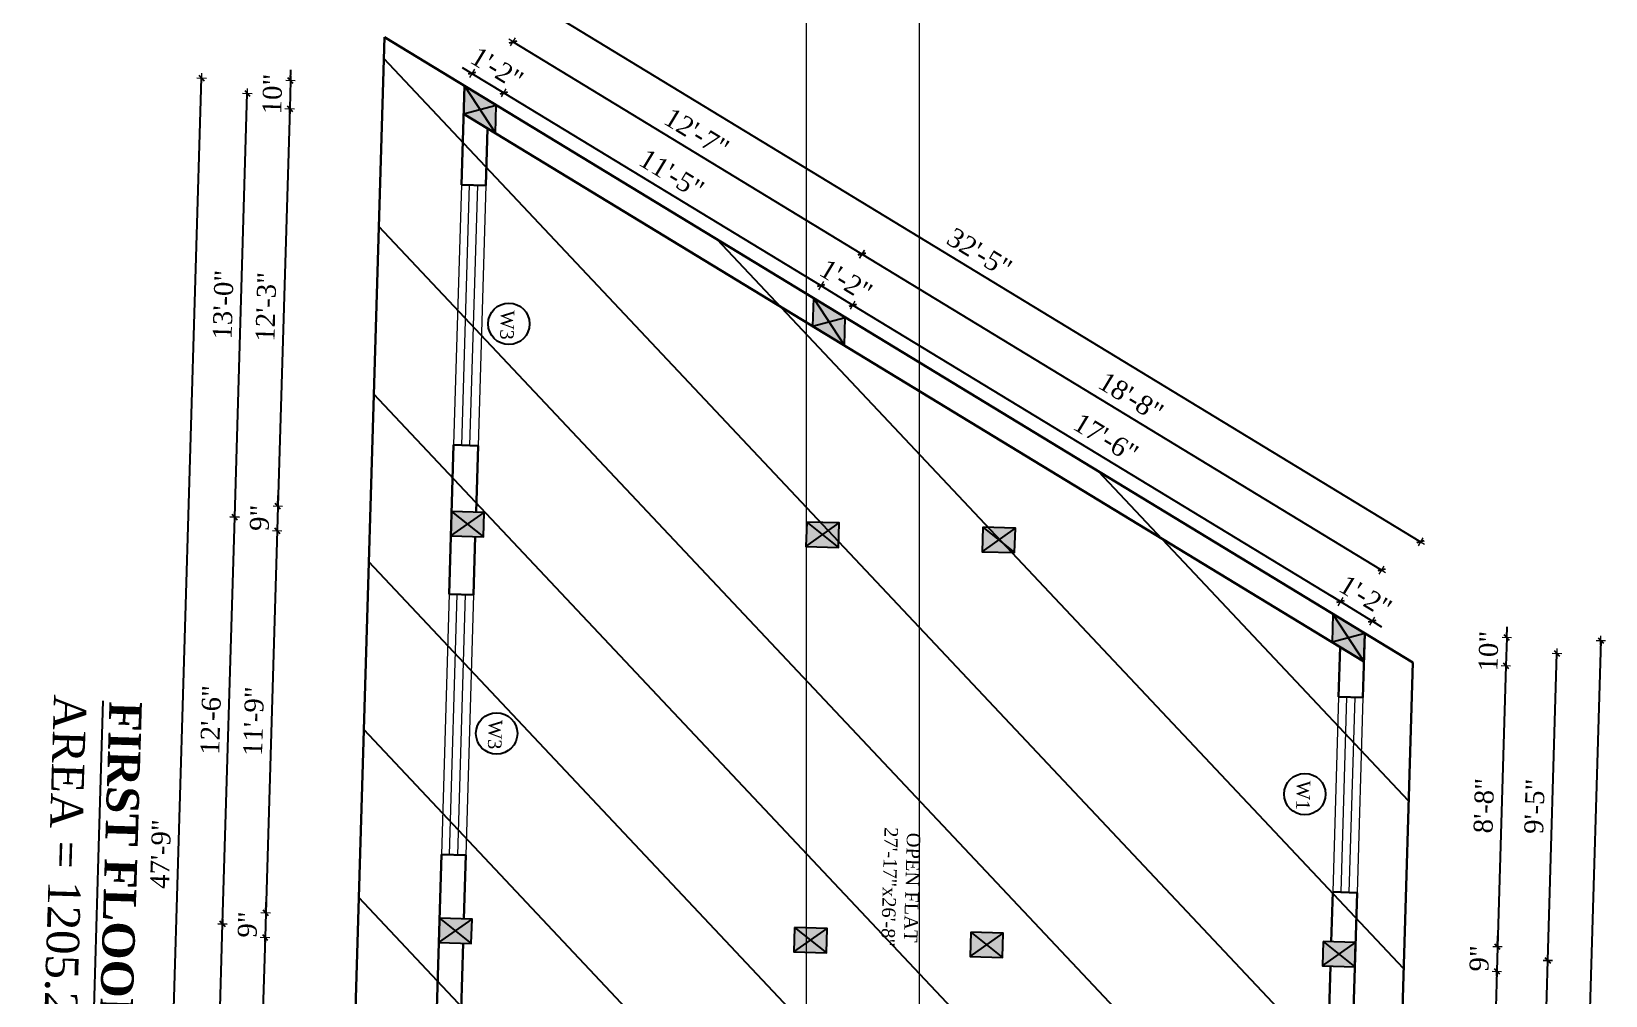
# Model space of a CAD drawing. Header units: inches. Extents: x 4069 to 291496, y -47643 to 12535.
# Drawn here: x 145226 to 145807, y -19491 to -19135 of the extents above; entities that cross this region are included whole.
import ezdxf

# ---------------------------------------------------------------- set-up
doc = ezdxf.new("R2010")
doc.units = ezdxf.units.IN
doc.header["$LTSCALE"] = 5
doc.header["$MEASUREMENT"] = 0
for name, color, linetype, lineweight in [('A-WALL', 7, 'Continuous', 9), ('Dimension', 7, 'Continuous', 18), ('Dw', 2, 'Continuous', 18)]:
    doc.layers.add(name, color=color, linetype=linetype, lineweight=lineweight)
doc.layers.add('dim line', color=7, linetype='Continuous', lineweight=15, true_color=0xfab2b2)
doc.layers.add('TEXT', color=6, linetype='Continuous')
doc.layers.add('WALL', color=7, linetype='Continuous')
doc.styles.add('ordinary', font='times.ttf')
doc.dimstyles.new('Copy of 96', dxfattribs={"dimtxt": 7, "dimasz": 4, "dimexe": 0.5, "dimexo": 0.5, "dimgap": 3, "dimtad": 1, "dimdec": 1, "dimzin": 11, "dimdsep": 46, "dimlunit": 4, "dimtxsty": 'ordinary', "dimblk": 'OBLIQUE', "dimcen": 0.09, "dimse1": 1, "dimse2": 1, "dimclrt": 6, "dimazin": 0, "dimtfac": 1, "dimtdec": 1, "dimtix": 1, "dimtmove": 2, "dimatfit": 3, "dimldrblk": 'leader', "dimfxl": 0.5, "dimfxlon": 1, "dimtolj": 1, "dimtzin": 0, "dimarcsym": 0})

# ---------------------------------------------------------------- blocks, each defined once
blk = doc.blocks.new('c2a')
at = {"color": 1, "ltscale": 5}
for p, q in [((18091.63, 4625.76), (18084.82, 4613.76)), ((18101.98, 4625.76), (18091.63, 4625.76)), ((18095.17, 4613.76), (18101.98, 4625.76)), ((18084.82, 4613.76), (18095.17, 4613.76))]:
    blk.add_line(p, q, dxfattribs=at)
blk = doc.blocks.new('oblique')
at = {"color": 0, "lineweight": -2}
blk.add_line((0.25, 0.25), (-0.25, -0.25), dxfattribs=at)
at = {"layer": 'dim line', "lineweight": 9}
for p, q in [((-0.4375, 0), (0.4375, 0)), ((0, 0.4375), (0, -0.4375))]:
    blk.add_line(p, q, dxfattribs=at)
blk = doc.blocks.new('*D4699')
at = {"layer": 'A-WALL', "color": 0, "lineweight": -2, "ltscale": 50, "transparency": 16777216}
blk.add_line((145292.17, -19617.28), (145296.73, -19464.35), dxfattribs=at)
at = {"layer": 'Defpoints', "color": 0, "ltscale": 50, "transparency": 16777216}
for p in [(145296.73, -19464.35), (145376.62, -19466.73), (145372.06, -19619.67)]:
    blk.add_point(p, dxfattribs=at)
at = {"layer": 'A-WALL', "color": 0, "lineweight": -2, "ltscale": 50, "transparency": 16777216, "xscale": 4, "yscale": 4, "zscale": 4}
for p, rotation in [((145296.73, -19464.35), 88.28998542889802), ((145292.17, -19617.28), 268.289985428898)]:
    blk.add_blockref('oblique', p, dxfattribs=dict(at, rotation=rotation))
at = {"layer": 'A-WALL', "color": 6, "ltscale": 50, "transparency": 16777216, "insert": (145287.88, -19540.62), "char_height": 7, "attachment_point": 5, "rotation": 88.28999, "style": 'ordinary'}
blk.add_mtext('\\A1;12\'-9"', dxfattribs=at)
blk = doc.blocks.new('_OBLIQUE')
at = {"color": 0, "linetype": 'ByBlock'}
blk.add_line((-0.5, -0.5), (0.5, 0.5), dxfattribs=at)
blk = doc.blocks.new('leader')
at = {"layer": 'Dimension'}
for p, q in [((0, -4.33), (0, 4.33)), ((-4.42, 0), (4.42, 0))]:
    blk.add_line(p, q, dxfattribs=at)
blk = doc.blocks.new('*D4700')
at = {"layer": 'A-WALL', "color": 0, "lineweight": -2, "ltscale": 50, "transparency": 16777216}
blk.add_line((145296.73, -19464.35), (145301.21, -19314.41), dxfattribs=at)
at = {"layer": 'Defpoints', "color": 0, "ltscale": 50, "transparency": 16777216}
for p in [(145301.21, -19314.41), (145381.1, -19316.8), (145376.62, -19466.73)]:
    blk.add_point(p, dxfattribs=at)
at = {"layer": 'A-WALL', "color": 0, "lineweight": -2, "ltscale": 50, "transparency": 16777216, "xscale": 4, "yscale": 4, "zscale": 4}
for p, rotation in [((145301.21, -19314.41), 88.28998542889802), ((145296.73, -19464.35), 268.289985428898)]:
    blk.add_blockref('oblique', p, dxfattribs=dict(at, rotation=rotation))
at = {"layer": 'A-WALL', "color": 6, "ltscale": 50, "transparency": 16777216, "insert": (145292.41, -19389.19), "char_height": 7, "attachment_point": 5, "rotation": 88.28999, "style": 'ordinary'}
blk.add_mtext('\\A1;12\'-6"', dxfattribs=at)
blk = doc.blocks.new('*D4701')
at = {"layer": 'A-WALL', "color": 0, "lineweight": -2, "ltscale": 50, "transparency": 16777216}
blk.add_line((145301.21, -19314.41), (145305.87, -19158.16), dxfattribs=at)
at = {"layer": 'Defpoints', "color": 0, "ltscale": 50, "transparency": 16777216}
for p in [(145305.87, -19158.16), (145385.77, -19160.54), (145381.1, -19316.8)]:
    blk.add_point(p, dxfattribs=at)
at = {"layer": 'A-WALL', "color": 0, "lineweight": -2, "ltscale": 50, "transparency": 16777216, "xscale": 4, "yscale": 4, "zscale": 4}
for p, rotation in [((145305.87, -19158.16), 88.28998542889802), ((145301.21, -19314.41), 268.289985428898)]:
    blk.add_blockref('oblique', p, dxfattribs=dict(at, rotation=rotation))
at = {"layer": 'A-WALL', "color": 6, "ltscale": 50, "transparency": 16777216, "insert": (145296.98, -19236.09), "char_height": 7, "attachment_point": 5, "rotation": 88.28999, "style": 'ordinary'}
blk.add_mtext('\\A1;13\'-0"', dxfattribs=at)
blk = doc.blocks.new('*D4702')
at = {"layer": 'A-WALL', "color": 0, "lineweight": -2, "ltscale": 50, "transparency": 16777216}
blk.add_line((145271.91, -19725.22), (145289.01, -19152.48), dxfattribs=at)
at = {"layer": 'Defpoints', "color": 0, "ltscale": 50, "transparency": 16777216}
for p in [(145289.01, -19152.48), (145385.92, -19155.37), (145368.82, -19728.12)]:
    blk.add_point(p, dxfattribs=at)
at = {"layer": 'A-WALL', "color": 0, "lineweight": -2, "ltscale": 50, "transparency": 16777216, "xscale": 4, "yscale": 4, "zscale": 4}
for p, rotation in [((145289.01, -19152.48), 88.28998542889802), ((145271.91, -19725.22), 268.289985428898)]:
    blk.add_blockref('oblique', p, dxfattribs=dict(at, rotation=rotation))
at = {"layer": 'A-WALL', "color": 6, "ltscale": 50, "transparency": 16777216, "insert": (145273.89, -19438.66), "char_height": 7, "attachment_point": 5, "rotation": 88.28999, "style": 'ordinary'}
blk.add_mtext('\\A1;47\'-9"', dxfattribs=at)
blk = doc.blocks.new('*D4703')
at = {"layer": 'A-WALL', "color": 0, "lineweight": -2, "ltscale": 50, "transparency": 16777216}
for p, q in [((145388.69, -19150.81), (145385.28, -19148.73)), ((145388.69, -19150.81), (145400.49, -19157.98)), ((145400.49, -19157.98), (145403.9, -19160.05))]:
    blk.add_line(p, q, dxfattribs=at)
at = {"layer": 'Defpoints', "color": 0, "ltscale": 50, "transparency": 16777216}
for p in [(145385.92, -19155.37), (145400.49, -19157.98), (145397.71, -19162.54)]:
    blk.add_point(p, dxfattribs=at)
at = {"layer": 'A-WALL', "color": 0, "lineweight": -2, "ltscale": 50, "transparency": 16777216, "xscale": 4, "yscale": 4, "zscale": 4}
for p, rotation in [((145388.69, -19150.81), 328.7014709224883), ((145400.49, -19157.98), 148.7014709224883)]:
    blk.add_blockref('oblique', p, dxfattribs=dict(at, rotation=rotation))
at = {"layer": 'A-WALL', "color": 6, "ltscale": 50, "transparency": 16777216, "insert": (145397.97, -19148.84), "char_height": 7, "attachment_point": 5, "rotation": 328.70147, "style": 'ordinary'}
blk.add_mtext('\\A1;1\'-2"', dxfattribs=at)
blk = doc.blocks.new('*D4704')
at = {"layer": 'A-WALL', "color": 0, "lineweight": -2, "ltscale": 50, "transparency": 16777216}
blk.add_line((145400.49, -19157.98), (145517.42, -19229.07), dxfattribs=at)
at = {"layer": 'Defpoints', "color": 0, "ltscale": 50, "transparency": 16777216}
for p in [(145397.71, -19162.54), (145514.64, -19233.63), (145517.42, -19229.07)]:
    blk.add_point(p, dxfattribs=at)
at = {"layer": 'A-WALL', "color": 0, "lineweight": -2, "ltscale": 50, "transparency": 16777216, "xscale": 4, "yscale": 4, "zscale": 4}
for p, rotation in [((145400.49, -19157.98), 148.7014709242149), ((145517.42, -19229.07), 328.701470924215)]:
    blk.add_blockref('oblique', p, dxfattribs=dict(at, rotation=rotation))
at = {"layer": 'A-WALL', "color": 6, "ltscale": 50, "transparency": 16777216, "insert": (145462.36, -19187.92), "char_height": 7, "attachment_point": 5, "rotation": 328.70147, "style": 'ordinary'}
blk.add_mtext('\\A1;11\'-5"', dxfattribs=at)
blk = doc.blocks.new('*D4705')
at = {"layer": 'A-WALL', "color": 0, "lineweight": -2, "ltscale": 50, "transparency": 16777216}
for p, q in [((145517.42, -19229.07), (145514, -19226.99)), ((145517.42, -19229.07), (145529.21, -19236.24)), ((145529.21, -19236.24), (145532.63, -19238.31))]:
    blk.add_line(p, q, dxfattribs=at)
at = {"layer": 'Defpoints', "color": 0, "ltscale": 50, "transparency": 16777216}
for p in [(145514.64, -19233.63), (145529.21, -19236.24), (145526.43, -19240.8)]:
    blk.add_point(p, dxfattribs=at)
at = {"layer": 'A-WALL', "color": 0, "lineweight": -2, "ltscale": 50, "transparency": 16777216, "xscale": 4, "yscale": 4, "zscale": 4}
for p, rotation in [((145517.42, -19229.07), 328.701470924215), ((145529.21, -19236.24), 148.7014709242149)]:
    blk.add_blockref('oblique', p, dxfattribs=dict(at, rotation=rotation))
at = {"layer": 'A-WALL', "color": 6, "ltscale": 50, "transparency": 16777216, "insert": (145526.69, -19227.1), "char_height": 7, "attachment_point": 5, "rotation": 328.70147, "style": 'ordinary'}
blk.add_mtext('\\A1;1\'-2"', dxfattribs=at)
blk = doc.blocks.new('*D4706')
at = {"layer": 'A-WALL', "color": 0, "lineweight": -2, "ltscale": 50, "transparency": 16777216}
blk.add_line((145529.21, -19236.24), (145709.03, -19345.56), dxfattribs=at)
at = {"layer": 'Defpoints', "color": 0, "ltscale": 50, "transparency": 16777216}
for p in [(145526.43, -19240.8), (145709.03, -19345.56), (145706.25, -19350.13)]:
    blk.add_point(p, dxfattribs=at)
at = {"layer": 'A-WALL', "color": 0, "lineweight": -2, "ltscale": 50, "transparency": 16777216, "xscale": 4, "yscale": 4, "zscale": 4}
for p, rotation in [((145529.21, -19236.24), 148.7014709242149), ((145709.03, -19345.56), 328.701470924215)]:
    blk.add_blockref('oblique', p, dxfattribs=dict(at, rotation=rotation))
at = {"layer": 'A-WALL', "color": 6, "ltscale": 50, "transparency": 16777216, "insert": (145622.53, -19285.28), "char_height": 7, "attachment_point": 5, "rotation": 328.70147, "style": 'ordinary'}
blk.add_mtext('\\A1;17\'-6"', dxfattribs=at)
blk = doc.blocks.new('*D4707')
at = {"layer": 'A-WALL', "color": 0, "lineweight": -2, "ltscale": 50, "transparency": 16777216}
for p, q in [((145709.03, -19345.56), (145705.61, -19343.48)), ((145709.03, -19345.56), (145720.82, -19352.73)), ((145720.82, -19352.73), (145724.24, -19354.81))]:
    blk.add_line(p, q, dxfattribs=at)
at = {"layer": 'Defpoints', "color": 0, "ltscale": 50, "transparency": 16777216}
for p in [(145706.25, -19350.13), (145720.82, -19352.73), (145718.04, -19357.29)]:
    blk.add_point(p, dxfattribs=at)
at = {"layer": 'A-WALL', "color": 0, "lineweight": -2, "ltscale": 50, "transparency": 16777216, "xscale": 4, "yscale": 4, "zscale": 4}
for p, rotation in [((145709.03, -19345.56), 328.701470924215), ((145720.82, -19352.73), 148.7014709242149)]:
    blk.add_blockref('oblique', p, dxfattribs=dict(at, rotation=rotation))
at = {"layer": 'A-WALL', "color": 6, "ltscale": 50, "transparency": 16777216, "insert": (145718.3, -19343.59), "char_height": 7, "attachment_point": 5, "rotation": 328.70147, "style": 'ordinary'}
blk.add_mtext('\\A1;1\'-2"', dxfattribs=at)
blk = doc.blocks.new('*D4708')
at = {"layer": 'A-WALL', "color": 0, "lineweight": -2, "ltscale": 50, "transparency": 16777216}
blk.add_line((145724.17, -19333.93), (145532.56, -19217.43), dxfattribs=at)
at = {"layer": 'Defpoints', "color": 0, "ltscale": 50, "transparency": 16777216}
for p in [(145532.56, -19217.43), (145520.54, -19237.22), (145712.15, -19353.71)]:
    blk.add_point(p, dxfattribs=at)
at = {"layer": 'A-WALL', "color": 0, "lineweight": -2, "ltscale": 50, "transparency": 16777216, "xscale": 4, "yscale": 4, "zscale": 4}
for p, rotation in [((145532.56, -19217.43), 148.7014709224112), ((145724.17, -19333.93), 328.7014709224112)]:
    blk.add_blockref('oblique', p, dxfattribs=dict(at, rotation=rotation))
at = {"layer": 'A-WALL', "color": 6, "ltscale": 50, "transparency": 16777216, "insert": (145631.78, -19270.08), "char_height": 7, "attachment_point": 5, "rotation": 328.70147, "style": 'ordinary'}
blk.add_mtext('\\A1;18\'-8"', dxfattribs=at)
blk = doc.blocks.new('*D4709')
at = {"layer": 'A-WALL', "color": 0, "lineweight": -2, "ltscale": 50, "transparency": 16777216}
blk.add_line((145532.56, -19217.43), (145403.84, -19139.17), dxfattribs=at)
at = {"layer": 'Defpoints', "color": 0, "ltscale": 50, "transparency": 16777216}
for p in [(145403.84, -19139.17), (145391.82, -19158.96), (145520.54, -19237.22)]:
    blk.add_point(p, dxfattribs=at)
at = {"layer": 'A-WALL', "color": 0, "lineweight": -2, "ltscale": 50, "transparency": 16777216, "xscale": 4, "yscale": 4, "zscale": 4}
for p, rotation in [((145403.84, -19139.17), 148.7014709242149), ((145532.56, -19217.43), 328.701470924215)]:
    blk.add_blockref('oblique', p, dxfattribs=dict(at, rotation=rotation))
at = {"layer": 'A-WALL', "color": 6, "ltscale": 50, "transparency": 16777216, "insert": (145471.62, -19172.69), "char_height": 7, "attachment_point": 5, "rotation": 328.70147, "style": 'ordinary'}
blk.add_mtext('\\A1;12\'-7"', dxfattribs=at)
blk = doc.blocks.new('*D4710')
at = {"layer": 'A-WALL', "color": 0, "lineweight": -2, "ltscale": 50, "transparency": 16777216}
blk.add_line((145406.45, -19121.6), (145738.58, -19323.52), dxfattribs=at)
at = {"layer": 'Defpoints', "color": 0, "ltscale": 50, "transparency": 16777216}
for p in [(145385.92, -19155.37), (145738.58, -19323.52), (145718.04, -19357.29)]:
    blk.add_point(p, dxfattribs=at)
at = {"layer": 'A-WALL', "color": 0, "lineweight": -2, "ltscale": 50, "transparency": 16777216, "xscale": 4, "yscale": 4, "zscale": 4}
for p, rotation in [((145406.45, -19121.6), 148.7014709224075), ((145738.58, -19323.52), 328.7014709224075)]:
    blk.add_blockref('oblique', p, dxfattribs=dict(at, rotation=rotation))
at = {"layer": 'A-WALL', "color": 6, "ltscale": 50, "transparency": 16777216, "insert": (145575.92, -19216.95), "char_height": 7, "attachment_point": 5, "rotation": 328.70147, "style": 'ordinary'}
blk.add_mtext('\\A1;32\'-5"', dxfattribs=at)
blk = doc.blocks.new('*D4711')
at = {"layer": 'A-WALL', "color": 0, "lineweight": -2, "ltscale": 50, "transparency": 16777216}
for p, q in [((145770.39, -19358.86), (145770.51, -19354.86)), ((145770.39, -19358.86), (145770.08, -19369.2)), ((145770.08, -19369.2), (145769.96, -19373.2))]:
    blk.add_line(p, q, dxfattribs=at)
at = {"layer": 'Defpoints', "color": 0, "ltscale": 50, "transparency": 16777216}
for p in [(145718.04, -19357.29), (145717.73, -19367.64), (145770.08, -19369.2)]:
    blk.add_point(p, dxfattribs=at)
at = {"layer": 'A-WALL', "color": 0, "lineweight": -2, "ltscale": 50, "transparency": 16777216, "xscale": 4, "yscale": 4, "zscale": 4}
for p, rotation in [((145770.39, -19358.86), 268.2899854281607), ((145770.08, -19369.2), 88.28998542816063)]:
    blk.add_blockref('oblique', p, dxfattribs=dict(at, rotation=rotation))
at = {"layer": 'A-WALL', "color": 6, "ltscale": 50, "transparency": 16777216, "insert": (145763.68, -19363.83), "char_height": 7, "attachment_point": 5, "rotation": 88.28999, "style": 'ordinary'}
blk.add_mtext('\\A1;10"', dxfattribs=at)
blk = doc.blocks.new('*D4712')
at = {"layer": 'A-WALL', "color": 0, "lineweight": -2, "ltscale": 50, "transparency": 16777216}
blk.add_line((145770.08, -19369.2), (145766.99, -19472.81), dxfattribs=at)
at = {"layer": 'Defpoints', "color": 0, "ltscale": 50, "transparency": 16777216}
for p in [(145717.73, -19367.64), (145714.64, -19471.24), (145766.99, -19472.81)]:
    blk.add_point(p, dxfattribs=at)
at = {"layer": 'A-WALL', "color": 0, "lineweight": -2, "ltscale": 50, "transparency": 16777216, "xscale": 4, "yscale": 4, "zscale": 4}
for p, rotation in [((145770.08, -19369.2), 88.28998542889805), ((145766.99, -19472.81), 268.2899854288981)]:
    blk.add_blockref('oblique', p, dxfattribs=dict(at, rotation=rotation))
at = {"layer": 'A-WALL', "color": 6, "ltscale": 50, "transparency": 16777216, "insert": (145761.98, -19420.81), "char_height": 7, "attachment_point": 5, "rotation": 88.28999, "style": 'ordinary'}
blk.add_mtext('\\A1;8\'-8"', dxfattribs=at)
blk = doc.blocks.new('*D4713')
at = {"layer": 'A-WALL', "color": 0, "lineweight": -2, "ltscale": 50, "transparency": 16777216}
for p, q in [((145766.99, -19472.81), (145767.11, -19468.81)), ((145766.99, -19472.81), (145766.72, -19481.8)), ((145766.72, -19481.8), (145766.6, -19485.8))]:
    blk.add_line(p, q, dxfattribs=at)
at = {"layer": 'Defpoints', "color": 0, "ltscale": 50, "transparency": 16777216}
for p in [(145714.64, -19471.24), (145714.37, -19480.24), (145766.72, -19481.8)]:
    blk.add_point(p, dxfattribs=at)
at = {"layer": 'A-WALL', "color": 0, "lineweight": -2, "ltscale": 50, "transparency": 16777216, "xscale": 4, "yscale": 4, "zscale": 4}
for p, rotation in [((145766.99, -19472.81), 268.2899854288981), ((145766.72, -19481.8), 88.28998542889808)]:
    blk.add_blockref('oblique', p, dxfattribs=dict(at, rotation=rotation))
at = {"layer": 'A-WALL', "color": 6, "ltscale": 50, "transparency": 16777216, "insert": (145760.29, -19477.11), "char_height": 7, "attachment_point": 5, "rotation": 88.28999, "style": 'ordinary'}
blk.add_mtext('\\A1;9"', dxfattribs=at)
blk = doc.blocks.new('*D4714')
at = {"layer": 'A-WALL', "color": 0, "lineweight": -2, "ltscale": 50, "transparency": 16777216}
blk.add_line((145766.72, -19481.8), (145762.1, -19636.73), dxfattribs=at)
at = {"layer": 'Defpoints', "color": 0, "ltscale": 50, "transparency": 16777216}
for p in [(145714.37, -19480.24), (145709.75, -19635.17), (145762.1, -19636.73)]:
    blk.add_point(p, dxfattribs=at)
at = {"layer": 'A-WALL', "color": 0, "lineweight": -2, "ltscale": 50, "transparency": 16777216, "xscale": 4, "yscale": 4, "zscale": 4}
for p, rotation in [((145766.72, -19481.8), 88.28998542889805), ((145762.1, -19636.73), 268.2899854288981)]:
    blk.add_blockref('oblique', p, dxfattribs=dict(at, rotation=rotation))
at = {"layer": 'A-WALL', "color": 6, "ltscale": 50, "transparency": 16777216, "insert": (145757.91, -19559.07), "char_height": 7, "attachment_point": 5, "rotation": 88.28999, "style": 'ordinary'}
blk.add_mtext('\\A1;12\'-11"', dxfattribs=at)
blk = doc.blocks.new('*D4719')
at = {"layer": 'A-WALL', "color": 0, "lineweight": -2, "ltscale": 50, "transparency": 16777216}
blk.add_line((145780.63, -19641.79), (145785.52, -19477.86), dxfattribs=at)
at = {"layer": 'Defpoints', "color": 0, "ltscale": 50, "transparency": 16777216}
for p in [(145714.51, -19475.74), (145785.52, -19477.86), (145709.61, -19639.67)]:
    blk.add_point(p, dxfattribs=at)
at = {"layer": 'A-WALL', "color": 0, "lineweight": -2, "ltscale": 50, "transparency": 16777216, "xscale": 4, "yscale": 4, "zscale": 4}
for p, rotation in [((145785.52, -19477.86), 88.28998542889802), ((145780.63, -19641.79), 268.289985428898)]:
    blk.add_blockref('oblique', p, dxfattribs=dict(at, rotation=rotation))
at = {"layer": 'A-WALL', "color": 6, "ltscale": 50, "transparency": 16777216, "insert": (145776.52, -19559.63), "char_height": 7, "attachment_point": 5, "rotation": 88.28999, "style": 'ordinary'}
blk.add_mtext('\\A1;13\'-8"', dxfattribs=at)
blk = doc.blocks.new('*D4720')
at = {"layer": 'A-WALL', "color": 0, "lineweight": -2, "ltscale": 50, "transparency": 16777216}
blk.add_line((145785.52, -19477.86), (145788.9, -19364.59), dxfattribs=at)
at = {"layer": 'Defpoints', "color": 0, "ltscale": 50, "transparency": 16777216}
for p in [(145717.89, -19362.47), (145788.9, -19364.59), (145714.51, -19475.74)]:
    blk.add_point(p, dxfattribs=at)
at = {"layer": 'A-WALL', "color": 0, "lineweight": -2, "ltscale": 50, "transparency": 16777216, "xscale": 4, "yscale": 4, "zscale": 4}
for p, rotation in [((145788.9, -19364.59), 88.28998542889802), ((145785.52, -19477.86), 268.289985428898)]:
    blk.add_blockref('oblique', p, dxfattribs=dict(at, rotation=rotation))
at = {"layer": 'A-WALL', "color": 6, "ltscale": 50, "transparency": 16777216, "insert": (145780.65, -19421.03), "char_height": 7, "attachment_point": 5, "rotation": 88.28999, "style": 'ordinary'}
blk.add_mtext('\\A1;9\'-5"', dxfattribs=at)
blk = doc.blocks.new('*D4721')
at = {"layer": 'A-WALL', "color": 0, "lineweight": -2, "ltscale": 50, "transparency": 16777216}
blk.add_line((145805.07, -19359.89), (145793.76, -19738.72), dxfattribs=at)
at = {"layer": 'Defpoints', "color": 0, "ltscale": 50, "transparency": 16777216}
for p in [(145718.04, -19357.29), (145706.73, -19736.13), (145793.76, -19738.72)]:
    blk.add_point(p, dxfattribs=at)
at = {"layer": 'A-WALL', "color": 0, "lineweight": -2, "ltscale": 50, "transparency": 16777216, "xscale": 4, "yscale": 4, "zscale": 4}
for p, rotation in [((145805.07, -19359.89), 88.28998542889805), ((145793.76, -19738.72), 268.289985428898)]:
    blk.add_blockref('oblique', p, dxfattribs=dict(at, rotation=rotation))
at = {"layer": 'A-WALL', "color": 6, "ltscale": 50, "transparency": 16777216, "insert": (145792.85, -19549.11), "char_height": 7, "attachment_point": 5, "rotation": 88.28999, "style": 'ordinary'}
blk.add_mtext('\\A1;31\'-7"', dxfattribs=at)
blk = doc.blocks.new('*D4722')
at = {"layer": 'A-WALL', "color": 0, "lineweight": -2, "ltscale": 50, "transparency": 16777216}
for p, q in [((145321.82, -19153.46), (145321.94, -19149.46)), ((145321.82, -19153.46), (145321.51, -19163.8)), ((145321.51, -19163.8), (145321.39, -19167.8))]:
    blk.add_line(p, q, dxfattribs=at)
at = {"layer": 'Defpoints', "color": 0, "ltscale": 50, "transparency": 16777216}
for p in [(145385.92, -19155.37), (145321.51, -19163.8), (145385.61, -19165.72)]:
    blk.add_point(p, dxfattribs=at)
at = {"layer": 'A-WALL', "color": 0, "lineweight": -2, "ltscale": 50, "transparency": 16777216, "xscale": 4, "yscale": 4, "zscale": 4}
for p, rotation in [((145321.82, -19153.46), 268.289985428898), ((145321.51, -19163.8), 88.28998542889802)]:
    blk.add_blockref('oblique', p, dxfattribs=dict(at, rotation=rotation))
at = {"layer": 'A-WALL', "color": 6, "ltscale": 50, "transparency": 16777216, "insert": (145315.11, -19158.44), "char_height": 7, "attachment_point": 5, "rotation": 88.28999, "style": 'ordinary'}
blk.add_mtext('\\A1;10"', dxfattribs=at)
blk = doc.blocks.new('*D4723')
at = {"layer": 'A-WALL', "color": 0, "lineweight": -2, "ltscale": 50, "transparency": 16777216}
blk.add_line((145321.51, -19163.8), (145317.14, -19310.39), dxfattribs=at)
at = {"layer": 'Defpoints', "color": 0, "ltscale": 50, "transparency": 16777216}
for p in [(145385.61, -19165.72), (145317.14, -19310.39), (145381.23, -19312.3)]:
    blk.add_point(p, dxfattribs=at)
at = {"layer": 'A-WALL', "color": 0, "lineweight": -2, "ltscale": 50, "transparency": 16777216, "xscale": 4, "yscale": 4, "zscale": 4}
for p, rotation in [((145321.51, -19163.8), 88.28998542889805), ((145317.14, -19310.39), 268.289985428898)]:
    blk.add_blockref('oblique', p, dxfattribs=dict(at, rotation=rotation))
at = {"layer": 'A-WALL', "color": 6, "ltscale": 50, "transparency": 16777216, "insert": (145312.77, -19236.9), "char_height": 7, "attachment_point": 5, "rotation": 88.28999, "style": 'ordinary'}
blk.add_mtext('\\A1;12\'-3"', dxfattribs=at)
blk = doc.blocks.new('*D4724')
at = {"layer": 'A-WALL', "color": 0, "lineweight": -2, "ltscale": 50, "transparency": 16777216}
for p, q in [((145317.14, -19310.39), (145317.26, -19306.39)), ((145317.14, -19310.39), (145316.87, -19319.38)), ((145316.87, -19319.38), (145316.75, -19323.38))]:
    blk.add_line(p, q, dxfattribs=at)
at = {"layer": 'Defpoints', "color": 0, "ltscale": 50, "transparency": 16777216}
for p in [(145381.23, -19312.3), (145316.87, -19319.38), (145380.97, -19321.3)]:
    blk.add_point(p, dxfattribs=at)
at = {"layer": 'A-WALL', "color": 0, "lineweight": -2, "ltscale": 50, "transparency": 16777216, "xscale": 4, "yscale": 4, "zscale": 4}
for p, rotation in [((145317.14, -19310.39), 268.289985428898), ((145316.87, -19319.38), 88.28998542889802)]:
    blk.add_blockref('oblique', p, dxfattribs=dict(at, rotation=rotation))
at = {"layer": 'A-WALL', "color": 6, "ltscale": 50, "transparency": 16777216, "insert": (145310.43, -19314.69), "char_height": 7, "attachment_point": 5, "rotation": 88.28999, "style": 'ordinary'}
blk.add_mtext('\\A1;9"', dxfattribs=at)
blk = doc.blocks.new('*D4725')
at = {"layer": 'A-WALL', "color": 0, "lineweight": -2, "ltscale": 50, "transparency": 16777216}
blk.add_line((145316.87, -19319.38), (145312.66, -19460.32), dxfattribs=at)
at = {"layer": 'Defpoints', "color": 0, "ltscale": 50, "transparency": 16777216}
for p in [(145380.97, -19321.3), (145312.66, -19460.32), (145376.76, -19462.24)]:
    blk.add_point(p, dxfattribs=at)
at = {"layer": 'A-WALL', "color": 0, "lineweight": -2, "ltscale": 50, "transparency": 16777216, "xscale": 4, "yscale": 4, "zscale": 4}
for p, rotation in [((145316.87, -19319.38), 88.28998542889805), ((145312.66, -19460.32), 268.289985428898)]:
    blk.add_blockref('oblique', p, dxfattribs=dict(at, rotation=rotation))
at = {"layer": 'A-WALL', "color": 6, "ltscale": 50, "transparency": 16777216, "insert": (145308.2, -19389.66), "char_height": 7, "attachment_point": 5, "rotation": 88.28999, "style": 'ordinary'}
blk.add_mtext('\\A1;11\'-9"', dxfattribs=at)
blk = doc.blocks.new('*D4726')
at = {"layer": 'A-WALL', "color": 0, "lineweight": -2, "ltscale": 50, "transparency": 16777216}
for p, q in [((145312.66, -19460.32), (145312.39, -19469.32)), ((145312.66, -19460.32), (145312.78, -19456.32)), ((145312.39, -19469.32), (145312.27, -19473.32))]:
    blk.add_line(p, q, dxfattribs=at)
at = {"layer": 'Defpoints', "color": 0, "ltscale": 50, "transparency": 16777216}
for p in [(145376.76, -19462.24), (145312.39, -19469.32), (145376.49, -19471.23)]:
    blk.add_point(p, dxfattribs=at)
at = {"layer": 'A-WALL', "color": 0, "lineweight": -2, "ltscale": 50, "transparency": 16777216, "xscale": 4, "yscale": 4, "zscale": 4}
for p, rotation in [((145312.66, -19460.32), 268.289985428898), ((145312.39, -19469.32), 88.28998542889802)]:
    blk.add_blockref('oblique', p, dxfattribs=dict(at, rotation=rotation))
at = {"layer": 'A-WALL', "color": 6, "ltscale": 50, "transparency": 16777216, "insert": (145305.96, -19464.62), "char_height": 7, "attachment_point": 5, "rotation": 88.28999, "style": 'ordinary'}
blk.add_mtext('\\A1;9"', dxfattribs=at)
blk = doc.blocks.new('*D4727')
at = {"layer": 'A-WALL', "color": 0, "lineweight": -2, "ltscale": 50, "transparency": 16777216}
blk.add_line((145312.39, -19469.32), (145308.09, -19613.25), dxfattribs=at)
at = {"layer": 'Defpoints', "color": 0, "ltscale": 50, "transparency": 16777216}
for p in [(145376.49, -19471.23), (145308.09, -19613.25), (145372.19, -19615.17)]:
    blk.add_point(p, dxfattribs=at)
at = {"layer": 'A-WALL', "color": 0, "lineweight": -2, "ltscale": 50, "transparency": 16777216, "xscale": 4, "yscale": 4, "zscale": 4}
for p, rotation in [((145312.39, -19469.32), 88.28998542889805), ((145308.09, -19613.25), 268.289985428898)]:
    blk.add_blockref('oblique', p, dxfattribs=dict(at, rotation=rotation))
at = {"layer": 'A-WALL', "color": 6, "ltscale": 50, "transparency": 16777216, "insert": (145303.69, -19541.09), "char_height": 7, "attachment_point": 5, "rotation": 88.28999, "style": 'ordinary'}
blk.add_mtext('\\A1;12\'-0"', dxfattribs=at)

msp = doc.modelspace()

# ---------------------------------------------------------------- hatches: boundary and pattern name
at = {"layer": 'WALL', "linetype": 'ByBlock', "ltscale": 5, "true_color": 0xf8991e}
h = msp.add_hatch(dxfattribs=at)
h.set_pattern_fill('ANSI31', color=30, scale=350, angle=268.28998543)
h.set_pattern_definition([(313.29, (148187.466, -11942.256), (31.8453, 29.99899), [])])
h.paths.add_polyline_path([(145356.44151, -19137.44994), (145735.72918, -19368.04712), (145724.72776, -19736.55158), (145338.83432, -19727.22159)])
h = msp.add_hatch(color=30, dxfattribs=at)
h.dxf.hatch_style = 1
h.paths.add_polyline_path([(145391.66107, -19164.12894), (145385.61098, -19165.71705), (145397.40231, -19172.88587)])
h.paths.add_polyline_path([(145391.66107, -19164.12894), (145397.40231, -19172.88587), (145397.71115, -19162.54082)])
h.paths.add_polyline_path([(145397.71115, -19162.54082), (145385.91983, -19155.372), (145391.66107, -19164.12894)])
h.paths.add_polyline_path([(145391.66107, -19164.12894), (145385.91983, -19155.372), (145385.61098, -19165.71705)])
h = msp.add_hatch(color=30, dxfattribs=at)
h.dxf.hatch_style = 1
h.paths.add_polyline_path([(145520.38305, -19242.3886), (145514.33296, -19243.97671), (145526.12429, -19251.14554)])
h.paths.add_polyline_path([(145520.38305, -19242.3886), (145526.12429, -19251.14554), (145526.43314, -19240.80049)])
h.paths.add_polyline_path([(145526.43314, -19240.80049), (145514.64181, -19233.63166), (145520.38305, -19242.3886)])
h.paths.add_polyline_path([(145520.38305, -19242.3886), (145514.64181, -19233.63166), (145514.33296, -19243.97671)])
h = msp.add_hatch(color=30, dxfattribs=at)
h.dxf.hatch_style = 1
h.paths.add_polyline_path([(145387.09784, -19316.97904), (145381.2348, -19312.30199), (145380.96623, -19321.29799)])
h.paths.add_polyline_path([(145380.96623, -19321.29799), (145392.96089, -19321.65608), (145387.09784, -19316.97904)])
h.paths.add_polyline_path([(145387.09784, -19316.97904), (145392.96089, -19321.65608), (145393.22946, -19312.66009)])
h.paths.add_polyline_path([(145393.22946, -19312.66009), (145381.2348, -19312.30199), (145387.09784, -19316.97904)])
h = msp.add_hatch(color=30, dxfattribs=at)
h.dxf.hatch_style = 1
h.paths.add_polyline_path([(145518.0395, -19320.8882), (145512.17646, -19316.21116), (145511.90789, -19325.20715)])
h.paths.add_polyline_path([(145511.90789, -19325.20715), (145523.90255, -19325.56524), (145518.0395, -19320.8882)])
h.paths.add_polyline_path([(145518.0395, -19320.8882), (145523.90255, -19325.56524), (145524.17112, -19316.56925)])
h.paths.add_polyline_path([(145524.17112, -19316.56925), (145512.17646, -19316.21116), (145518.0395, -19320.8882)])
h = msp.add_hatch(color=30, dxfattribs=at)
h.dxf.hatch_style = 1
h.paths.add_polyline_path([(145583.01056, -19322.82786), (145577.14751, -19318.15082), (145576.87894, -19327.14681)])
h.paths.add_polyline_path([(145576.87894, -19327.14681), (145588.8736, -19327.50491), (145583.01056, -19322.82786)])
h.paths.add_polyline_path([(145583.01056, -19322.82786), (145588.8736, -19327.50491), (145589.14217, -19318.50891)])
h.paths.add_polyline_path([(145589.14217, -19318.50891), (145577.14751, -19318.15082), (145583.01056, -19322.82786)])
h = msp.add_hatch(color=30, dxfattribs=at)
h.dxf.hatch_style = 1
h.paths.add_polyline_path([(145711.99211, -19358.882), (145705.94202, -19360.47011), (145717.73335, -19367.63893)])
h.paths.add_polyline_path([(145711.99211, -19358.882), (145717.73335, -19367.63893), (145718.04219, -19357.29388)])
h.paths.add_polyline_path([(145718.04219, -19357.29388), (145706.25087, -19350.12506), (145711.99211, -19358.882)])
h.paths.add_polyline_path([(145711.99211, -19358.882), (145706.25087, -19350.12506), (145705.94202, -19360.47011)])
h = msp.add_hatch(color=30, dxfattribs=at)
h.dxf.hatch_style = 1
h.paths.add_polyline_path([(145382.6217, -19466.91224), (145376.75866, -19462.23519), (145376.49009, -19471.23119)])
h.paths.add_polyline_path([(145376.49009, -19471.23119), (145388.48474, -19471.58928), (145382.6217, -19466.91224)])
h.paths.add_polyline_path([(145382.6217, -19466.91224), (145388.48474, -19471.58928), (145388.75331, -19462.59329)])
h.paths.add_polyline_path([(145388.75331, -19462.59329), (145376.75866, -19462.23519), (145382.6217, -19466.91224)])
h = msp.add_hatch(color=30, dxfattribs=at)
h.dxf.hatch_style = 1
h.paths.add_polyline_path([(145513.5763, -19470.38805), (145507.71325, -19465.71101), (145507.44469, -19474.707)])
h.paths.add_polyline_path([(145507.44469, -19474.707), (145519.43934, -19475.06509), (145513.5763, -19470.38805)])
h.paths.add_polyline_path([(145513.5763, -19470.38805), (145519.43934, -19475.06509), (145519.70791, -19466.0691)])
h.paths.add_polyline_path([(145519.70791, -19466.0691), (145507.71325, -19465.71101), (145513.5763, -19470.38805)])
h = msp.add_hatch(color=30, dxfattribs=at)
h.dxf.hatch_style = 1
h.paths.add_polyline_path([(145578.55377, -19472.1127), (145572.69073, -19467.43565), (145572.42216, -19476.43165)])
h.paths.add_polyline_path([(145572.42216, -19476.43165), (145584.41681, -19476.78974), (145578.55377, -19472.1127)])
h.paths.add_polyline_path([(145578.55377, -19472.1127), (145584.41681, -19476.78974), (145584.68538, -19467.79375)])
h.paths.add_polyline_path([(145584.68538, -19467.79375), (145572.69073, -19467.43565), (145578.55377, -19472.1127)])
h = msp.add_hatch(color=30, dxfattribs=at)
h.dxf.hatch_style = 1
h.paths.add_polyline_path([(145708.50871, -19475.56198), (145702.64567, -19470.88494), (145702.3771, -19479.88093)])
h.paths.add_polyline_path([(145702.3771, -19479.88093), (145714.37176, -19480.23902), (145708.50871, -19475.56198)])
h.paths.add_polyline_path([(145708.50871, -19475.56198), (145714.37176, -19480.23902), (145714.64033, -19471.24303)])
h.paths.add_polyline_path([(145714.64033, -19471.24303), (145702.64567, -19470.88494), (145708.50871, -19475.56198)])

# ---------------------------------------------------------------- linework, layer by layer
at = {"color": 1, "ltscale": 5}
for p, q in [((145385.91983, -19155.372), (145397.40231, -19172.88587)), ((145385.61098, -19165.71705), (145397.71115, -19162.54082)), ((145514.64181, -19233.63166), (145526.12429, -19251.14554)), ((145514.33296, -19243.97671), (145526.43314, -19240.80049)), ((145380.96623, -19321.29799), (145393.22946, -19312.66009)), ((145381.2348, -19312.30199), (145392.96089, -19321.65608)), ((145511.90789, -19325.20715), (145524.17112, -19316.56925)), ((145512.17646, -19316.21116), (145523.90255, -19325.56524)), ((145576.87894, -19327.14681), (145589.14217, -19318.50891)), ((145577.14751, -19318.15082), (145588.8736, -19327.50491)), ((145706.25087, -19350.12506), (145717.73335, -19367.63893)), ((145718.04219, -19357.29388), (145705.94202, -19360.47011)), ((145376.49009, -19471.23119), (145388.75331, -19462.59329)), ((145376.75866, -19462.23519), (145388.48474, -19471.58928)), ((145507.44469, -19474.707), (145519.70791, -19466.0691)), ((145507.71325, -19465.71101), (145519.43934, -19475.06509)), ((145572.42216, -19476.43165), (145584.68538, -19467.79375)), ((145572.69073, -19467.43565), (145584.41681, -19476.78974)), ((145702.3771, -19479.88093), (145714.64033, -19471.24303)), ((145702.64567, -19470.88494), (145714.37176, -19480.23902))]:
    msp.add_line(p, q, dxfattribs=at)
at = {"layer": 'A-WALL', "lineweight": 30}
for p, q in [((145356.44151, -19137.44994), (145338.82881, -19727.40602)), ((145356.44151, -19137.44994), (145735.72918, -19368.04712)), ((145385.91983, -19155.372), (145384.83063, -19191.85574)), ((145385.61098, -19165.71705), (145717.73335, -19367.63893)), ((145394.45448, -19171.09367), (145393.82662, -19192.12431)), ((145384.83063, -19191.85574), (145393.82662, -19192.12431)), ((145381.9659, -19287.81299), (145380.32465, -19342.7885)), ((145381.9659, -19287.81299), (145390.96189, -19288.08156)), ((145390.96189, -19288.08156), (145390.23079, -19312.57056)), ((145389.96222, -19321.56656), (145389.32064, -19343.05707)), ((145380.32465, -19342.7885), (145389.32064, -19343.05707)), ((145717.33736, -19380.90299), (145718.04219, -19357.29388)), ((145708.34137, -19380.63442), (145708.88985, -19362.26231)), ((145724.72776, -19736.55158), (145735.72918, -19368.04712)), ((145708.34137, -19380.63442), (145717.33736, -19380.90299)), ((145377.45992, -19438.74574), (145375.75898, -19495.72036)), ((145377.45992, -19438.74574), (145386.45591, -19439.01431)), ((145386.45591, -19439.01431), (145385.75465, -19462.50376)), ((145705.64433, -19470.97446), (145706.19282, -19452.60236)), ((145706.19282, -19452.60236), (145715.18881, -19452.87092)), ((145713.49145, -19509.72588), (145715.18881, -19452.87092)), ((145385.48608, -19471.49975), (145384.75497, -19495.98893)), ((145704.49546, -19509.45732), (145705.37577, -19479.97045))]:
    msp.add_line(p, q, dxfattribs=at)
at = {"layer": 'A-WALL', "ltscale": 5}
for p in [(145512.0521, -23123.42402), (145553.78352, -23113.86569)]:
    msp.add_xline(p, (0, 1), dxfattribs=at)
at = {"layer": 'Dw', "color": 3}
for p, q in [((145384.83063, -19191.85574), (145381.9659, -19287.81299)), ((145384.96456, -19287.90251), (145387.8293, -19191.94527)), ((145387.96323, -19287.99204), (145390.82796, -19192.03479)), ((145393.82662, -19192.12431), (145390.96189, -19288.08156)), ((145380.32465, -19342.7885), (145377.45992, -19438.74574)), ((145380.45858, -19438.83527), (145383.32331, -19342.87802)), ((145383.45724, -19438.92479), (145386.32198, -19342.96754)), ((145389.32064, -19343.05707), (145386.45591, -19439.01431)), ((145708.34137, -19380.63442), (145706.19282, -19452.60236)), ((145711.34003, -19380.72394), (145709.19148, -19452.69188)), ((145714.3387, -19380.81347), (145712.19015, -19452.7814)), ((145717.33736, -19380.90299), (145715.18881, -19452.87092))]:
    msp.add_line(p, q, dxfattribs=at)
at = {"layer": 'TEXT'}
for centre in [(145402.33232, -19243.14795), (145397.82397, -19394.15981), (145695.91592, -19416.52935)]:
    msp.add_circle(centre, 7.64038, dxfattribs=at)
at = {"layer": 'WALL', "color": 2, "linetype": 'ByBlock', "ltscale": 5}
for points in [[(145385.91983, -19155.372), (145385.61098, -19165.71705), (145397.40231, -19172.88587), (145397.71115, -19162.54082)], [(145514.64181, -19233.63166), (145514.33296, -19243.97671), (145526.12429, -19251.14554), (145526.43314, -19240.80049)], [(145381.2348, -19312.30199), (145380.96623, -19321.29799), (145392.96089, -19321.65608), (145393.22946, -19312.66009)], [(145512.17646, -19316.21116), (145511.90789, -19325.20715), (145523.90255, -19325.56524), (145524.17112, -19316.56925)], [(145577.14751, -19318.15082), (145576.87894, -19327.14681), (145588.8736, -19327.50491), (145589.14217, -19318.50891)], [(145706.25087, -19350.12506), (145705.94202, -19360.47011), (145717.73335, -19367.63893), (145718.04219, -19357.29388)], [(145376.75866, -19462.23519), (145376.49009, -19471.23119), (145388.48474, -19471.58928), (145388.75331, -19462.59329)], [(145507.71325, -19465.71101), (145507.44469, -19474.707), (145519.43934, -19475.06509), (145519.70791, -19466.0691)], [(145572.69073, -19467.43565), (145572.42216, -19476.43165), (145584.41681, -19476.78974), (145584.68538, -19467.79375)], [(145702.64567, -19470.88494), (145702.3771, -19479.88093), (145714.37176, -19480.23902), (145714.64033, -19471.24303)]]:
    msp.add_lwpolyline(points, close=True, dxfattribs=at)

# ---------------------------------------------------------------- block references
at = {"layer": 'WALL', "color": 2, "linetype": 'ByBlock', "ltscale": 5, "rotation": 268.2899854281387}
for p in [(141313.8836, -940.92771), (141442.60559, -1019.18737), (141634.21464, -1135.68077)]:
    msp.add_blockref('c2a', p, dxfattribs=at)

# ---------------------------------------------------------------- texts
at = {"layer": 'TEXT', "style": 'ordinary'}
for s, p in [('W3', (145399.41976, -19238.02576)), ('W3', (145394.91141, -19389.03762)), ('W1', (145693.00336, -19411.40716))]:
    msp.add_text(s, height=5, rotation=268.29037351, dxfattribs=at).set_placement(p)
at = {"layer": 'TEXT', "char_height": 12, "width": 219.8150831, "attachment_point": 8, "rotation": 268.28959735, "style": 'ordinary'}
for s, insert in [('AREA = 1205.23 sq. ft.', (145228.0923, -19465.9859)), ('{\\fTimes New Roman|b1|i0|c0|p18;\\LFIRST FLOOR PLAN}', (145252.21529, -19470.29243))]:
    msp.add_mtext(s, dxfattribs=dict(at, insert=insert))
at = {"layer": 'TEXT', "insert": (145540.18055, -19450.66193), "char_height": 5, "attachment_point": 8, "rotation": 268.28959735, "style": 'ordinary'}
msp.add_mtext_dynamic_manual_height_columns('OPEN FLAT\\P27\'-17"x26\'-8"', width=101.5687276, gutter_width=1720.71691, heights=[0], dxfattribs=at)

# ---------------------------------------------------------------- dimensions: what is measured, and where the dimension line sits
at = {"layer": 'A-WALL', "ltscale": 50}
for p1, p2, distance, picture, middle in [((145385.91983, -19155.372), (145718.04219, -19357.29388), 39.52759, '*D4710', (145575.92368, -19216.9519)), ((145385.91983, -19155.372), (145397.71115, -19162.54082), 5.34192, '*D4703', (145397.96733, -19148.83782)), ((145712.14653, -19353.70947), (145520.53747, -19237.21608), -23.15088, '*D4708', (145631.77701, -19270.07517)), ((145718.04219, -19357.29388), (145717.73335, -19367.63893), 52.37244, '*D4711', (145763.67925, -19363.83348))]:
    dim = msp.add_aligned_dim(p1=p1, p2=p2, distance=distance, dimstyle='Copy of 96', override={"dimdec": 0, "dimblk": 'oblique', "dimtdec": 0, "dimarcsym": 1}, dxfattribs=at)
    dim.commit()
    dim.dimension.update_dxf_attribs({"geometry": picture, "text_midpoint": middle})
for base, p1, p2, angle, picture, middle in [((145403.84231, -19139.17463), (145520.53747, -19237.21608), (145391.81549, -19158.95641), 328.70147092, '*D4709', (145471.61673, -19172.69002)), ((145289.01028, -19152.47884), (145368.82096, -19728.11682), (145385.91983, -19155.372), 268.28998543, '*D4702', (145273.89312, -19438.65517)), ((145321.51269, -19163.80344), (145385.91983, -19155.372), (145385.61098, -19165.71705), 268.28998543, '*D4722', (145315.10947, -19158.43514)), ((145305.87349, -19158.15941), (145381.10052, -19316.79999), (145385.7654, -19160.54452), 268.28998543, '*D4701', (145296.9834, -19236.09137)), ((145517.41692, -19229.06714), (145397.71115, -19162.54082), (145514.64181, -19233.63166), 148.70147092, '*D4704', (145462.35979, -19187.9159)), ((145317.13651, -19310.38839), (145385.61098, -19165.71705), (145381.2348, -19312.30199), 268.28998543, '*D4723', (145312.76696, -19236.90014)), ((145529.20825, -19236.23596), (145514.64181, -19233.63166), (145526.43314, -19240.80049), 148.70147092, '*D4705', (145526.68932, -19227.09748)), ((145709.02598, -19345.56054), (145526.43314, -19240.80049), (145706.25087, -19350.12506), 148.70147092, '*D4706', (145622.53055, -19285.28381)), ((145316.86794, -19319.38438), (145381.2348, -19312.30199), (145380.96623, -19321.29799), 268.28998543, '*D4724', (145310.4345, -19314.69031)), ((145301.2086, -19314.41488), (145376.62437, -19466.73319), (145381.10052, -19316.79999), 268.28998543, '*D4700', (145292.41288, -19389.1857)), ((145312.66037, -19460.32159), (145380.96623, -19321.29799), (145376.75866, -19462.23519), 268.28998543, '*D4725', (145308.19642, -19389.65691)), ((145720.81731, -19352.72936), (145706.25087, -19350.12506), (145718.04219, -19357.29388), 148.70147092, '*D4707', (145718.29837, -19343.59088)), ((145793.75952, -19738.72323), (145718.04219, -19357.29388), (145706.73247, -19736.1251), 268.28998543, '*D4721', (145792.84665, -19549.11154)), ((145788.9049, -19364.58657), (145714.50604, -19475.74103), (145717.88777, -19362.46641), 268.28998543, '*D4720', (145780.64631, -19421.02781)), ((145766.98944, -19472.80587), (145717.73335, -19367.63893), (145714.64033, -19471.24303), 88.28998543, '*D4712', (145761.97831, -19420.80805)), ((145312.3918, -19469.31758), (145376.75866, -19462.23519), (145376.49009, -19471.23119), 268.28998543, '*D4726', (145305.95835, -19464.62351)), ((145296.73245, -19464.34808), (145372.05871, -19619.66505), (145376.62437, -19466.73319), 268.28998543, '*D4699', (145287.88189, -19540.61793)), ((145308.0947, -19613.25345), (145376.49009, -19471.23119), (145372.19299, -19615.16706), 268.28998543, '*D4727', (145303.68561, -19541.08974)), ((145766.72087, -19481.80187), (145714.64033, -19471.24303), (145714.37176, -19480.23902), 88.28998543, '*D4713', (145760.28743, -19477.10779)), ((145785.52317, -19477.86119), (145709.61213, -19639.66799), (145714.50604, -19475.74103), 268.28998543, '*D4719', (145776.51857, -19559.6289)), ((145762.09553, -19636.73284), (145714.37176, -19480.23902), (145709.74641, -19635.16999), 88.28998543, '*D4714', (145757.91109, -19559.07339))]:
    dim = msp.add_linear_dim(base=base, p1=p1, p2=p2, angle=angle, dimstyle='Copy of 96', override={"dimdec": 0, "dimblk": 'oblique', "dimtdec": 0, "dimarcsym": 1}, dxfattribs=at)
    dim.commit()
    dim.dimension.update_dxf_attribs({"geometry": picture, "text_midpoint": middle})

doc.saveas('drawing.dxf')
